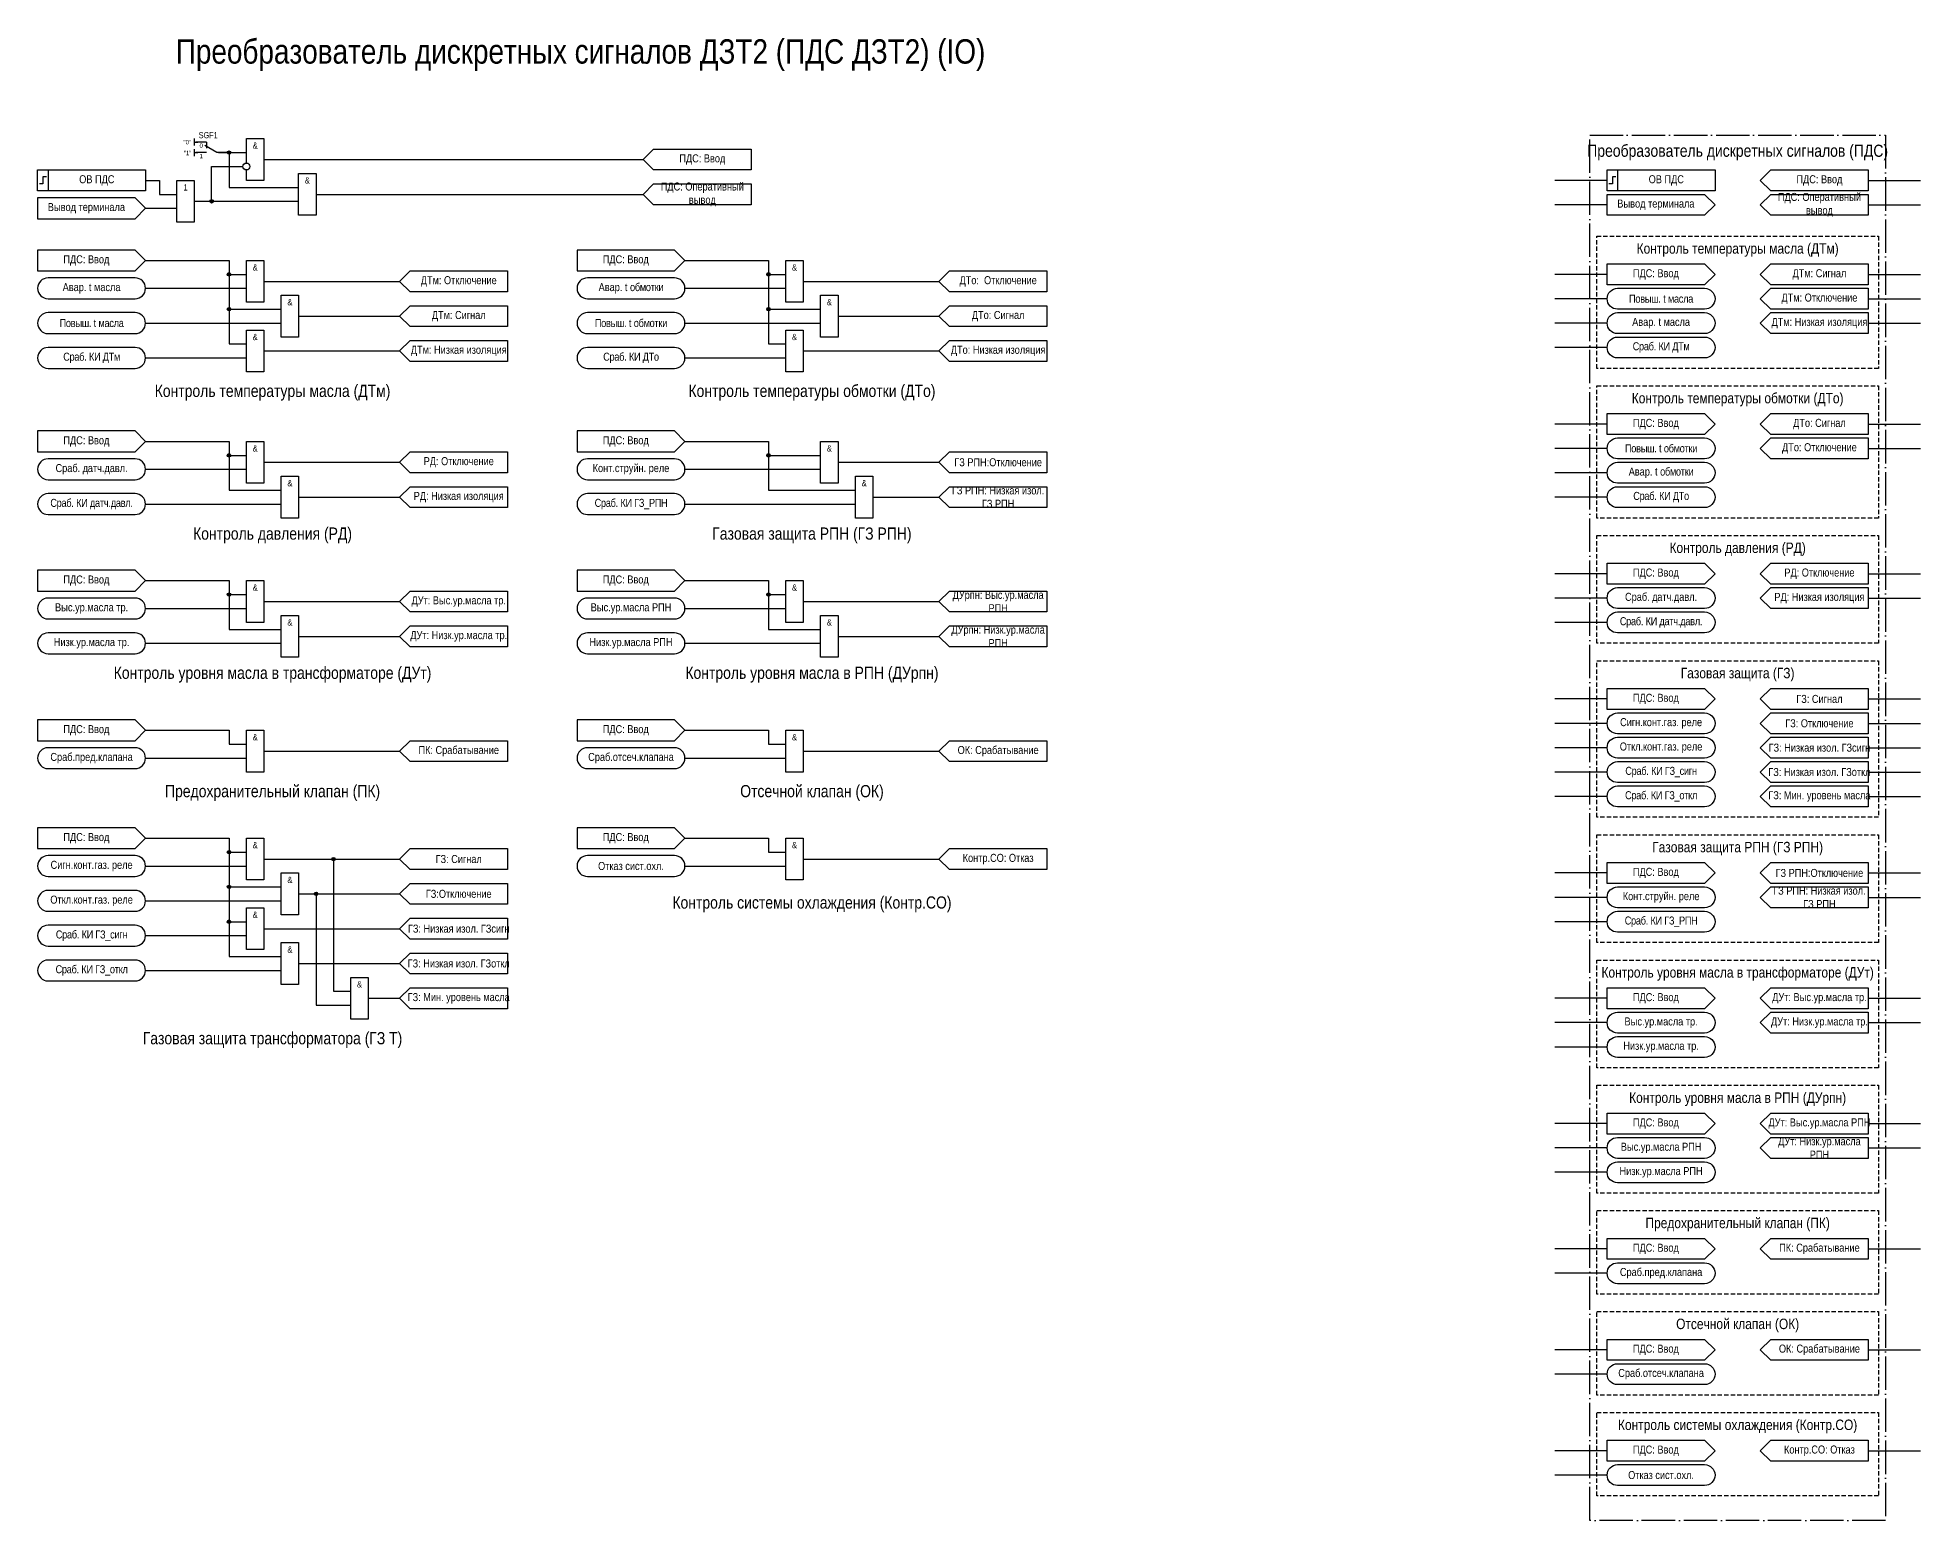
# Model space of a CAD drawing. Header units: millimetres. Extents: x -2270 to 418, y -112 to 561.
# Drawn here: x -1806 to -1265, y -112 to 314 of the extents above; entities that cross this region are included whole.
import ezdxf
from ezdxf.enums import TextEntityAlignment as Align

# ---------------------------------------------------------------- set-up
doc = ezdxf.new("R2010")
doc.units = ezdxf.units.MM
doc.linetypes.add('ACAD_ISO04W100', pattern=[30, 24, -3, 0, -3])
doc.linetypes.add('штриховая2', pattern=[0.375, 0.25, -0.125])
doc.layers.add('TEXT', color=7, linetype='Continuous', lineweight=25)
doc.layers.add('Основная', color=7, linetype='Continuous')
doc.styles.add('2.5_Gost_RD', font='ARIALN.TTF', dxfattribs={"height": 2.5})
doc.styles.add('3.5_Gost_RD', font='ARIALN.TTF', dxfattribs={"height": 3.5})
doc.styles.add('Вывод', font='ARIALN.TTF', dxfattribs={"height": 2.5})
doc.styles.add('Компонент', font='ARIALN.TTF', dxfattribs={"height": 3.5})

# ---------------------------------------------------------------- blocks, each defined once
blk = doc.blocks.new('Точка')
at = {"ltscale": 100}
h = blk.add_hatch(color=256, dxfattribs=at)
h.dxf.hatch_style = 1
edge = h.paths.add_edge_path()
edge.add_arc((0, 0), 0.5, 0, 360)
blk.add_circle((0, 0), 0.5, dxfattribs=at)
blk = doc.blocks.new('*U958')
at = {"layer": 'Основная', "color": 0}
blk.add_line((0, 0), (7, 4), dxfattribs=at)
at = {"layer": 'Основная', "ltscale": 0.35}
blk.add_line((6, 6), (6, 2.5), dxfattribs=at)
blk = doc.blocks.new('*U985')
at = {"layer": 'Основная', "color": 0}
for p, q in [((-3, 6), (-9, 6)), ((-3, 0), (-9, 0)), ((9, 0), (3, 0))]:
    blk.add_line(p, q, dxfattribs=at)
at = {"layer": 'Основная', "ltscale": 0.25, "xscale": -1}
blk.add_blockref('*U958', (3, 0), dxfattribs=at)
at = {"layer": 'Основная'}
for tag, height, style, p in [('ОУ', 3.5, 'Компонент', (-2, 10)), ('В1', 2.5, 'Вывод', (-14, 6)), ('В2', 2.5, 'Вывод', (-6, 4)), ('В3', 2.5, 'Вывод', (-6, -2))]:
    blk.add_attdef(tag, text='', height=height, dxfattribs=dict(at, style=style)).set_placement(p, align=Align.MIDDLE_CENTER)

msp = doc.modelspace()

# ---------------------------------------------------------------- linework, layer by layer
at = {"ltscale": 100}
for p, q in [((-1761, 285), (-1761, 283)), ((-1761, 284), (-1760, 284)), ((-1761, 282), (-1761, 280)), ((-1761, 281), (-1760, 281)), ((-1355, 273), (-1370, 273)), ((-1280, 273), (-1265, 273)), ((-1766, 269), (-1766, 269)), ((-1355, 266), (-1370, 266)), ((-1280, 266), (-1265, 266)), ((-1355, 246), (-1370, 246)), ((-1280, 246), (-1265, 246)), ((-1355, 239), (-1370, 239)), ((-1280, 239), (-1265, 239)), ((-1355, 232), (-1370, 232)), ((-1280, 232), (-1265, 232)), ((-1355, 225), (-1370, 225)), ((-1355, 203), (-1370, 203)), ((-1280, 203), (-1265, 203)), ((-1355, 196), (-1370, 196)), ((-1280, 196), (-1265, 196)), ((-1355, 189), (-1370, 189)), ((-1355, 182), (-1370, 182)), ((-1355, 160), (-1370, 160)), ((-1280, 160), (-1265, 160)), ((-1355, 153), (-1370, 153)), ((-1280, 153), (-1265, 153)), ((-1355, 146), (-1370, 146)), ((-1355, 124), (-1370, 124)), ((-1280, 124), (-1265, 124)), ((-1355, 117), (-1370, 117)), ((-1280, 117), (-1265, 117)), ((-1355, 110), (-1370, 110)), ((-1280, 110), (-1265, 110)), ((-1355, 103), (-1370, 103)), ((-1280, 103), (-1265, 103)), ((-1355, 96), (-1370, 96)), ((-1280, 96), (-1265, 96)), ((-1355, 74), (-1370, 74)), ((-1280, 74), (-1265, 74)), ((-1355, 67), (-1370, 67)), ((-1280, 67), (-1265, 67)), ((-1355, 60), (-1370, 60)), ((-1355, 38), (-1370, 38)), ((-1280, 38), (-1265, 38)), ((-1355, 31), (-1370, 31)), ((-1280, 31), (-1265, 31)), ((-1355, 24), (-1370, 24)), ((-1355, 2), (-1370, 2)), ((-1280, 2), (-1265, 2)), ((-1355, -5), (-1370, -5)), ((-1280, -5), (-1265, -5)), ((-1355, -12), (-1370, -12)), ((-1355, -34), (-1370, -34)), ((-1280, -34), (-1265, -34)), ((-1355, -41), (-1370, -41)), ((-1355, -63), (-1370, -63)), ((-1280, -63), (-1265, -63)), ((-1355, -70), (-1370, -70)), ((-1355, -92), (-1370, -92)), ((-1280, -92), (-1265, -92)), ((-1355, -99), (-1370, -99))]:
    msp.add_line(p, q, dxfattribs=at)
for points in [[(-1746, 278), (-1746, 285), (-1741, 285), (-1741, 273), (-1746, 273), (-1746, 276)], [(-1632, 279), (-1629, 282), (-1601, 282), (-1601, 276), (-1629, 276), (-1632, 279)], [(-1761, 267), (-1756, 267), (-1756, 277), (-1747, 277)], [(-1754, 281), (-1746, 281)], [(-1754, 281), (-1751, 281), (-1751, 271), (-1731, 271)], [(-1741, 279), (-1632, 279)], [(-1311, 273), (-1308, 276), (-1280, 276), (-1280, 270), (-1308, 270), (-1311, 273)], [(-1775, 273), (-1771, 273), (-1771, 269), (-1766, 269)], [(-1632, 269), (-1629, 272), (-1601, 272), (-1601, 266), (-1629, 266), (-1632, 269)], [(-1761, 267), (-1731, 267)], [(-1726, 269), (-1632, 269)], [(-1311, 266), (-1308, 269), (-1280, 269), (-1280, 263), (-1308, 263), (-1311, 266)], [(-1775, 265), (-1766, 265)], [(-1775, 250), (-1751, 250), (-1751, 246), (-1746, 246)], [(-1775, 250), (-1751, 250), (-1751, 236), (-1736, 236)], [(-1775, 250), (-1751, 250), (-1751, 226), (-1746, 226)], [(-1620, 250), (-1596, 250), (-1596, 246), (-1591, 246)], [(-1620, 250), (-1596, 250), (-1596, 236), (-1581, 236)], [(-1620, 250), (-1596, 250), (-1596, 226), (-1591, 226)], [(-1741, 244), (-1702, 244)], [(-1702, 244), (-1699, 247), (-1671, 247), (-1671, 241), (-1699, 241), (-1702, 244)], [(-1586, 244), (-1547, 244)], [(-1547, 244), (-1544, 247), (-1516, 247), (-1516, 241), (-1544, 241), (-1547, 244)], [(-1775, 242), (-1746, 242)], [(-1620, 242), (-1591, 242)], [(-1731, 234), (-1702, 234)], [(-1702, 234), (-1699, 237), (-1671, 237), (-1671, 231), (-1699, 231), (-1702, 234)], [(-1576, 234), (-1547, 234)], [(-1547, 234), (-1544, 237), (-1516, 237), (-1516, 231), (-1544, 231), (-1547, 234)], [(-1775, 232), (-1736, 232)], [(-1620, 232), (-1581, 232)], [(-1775, 222), (-1746, 222)], [(-1741, 224), (-1702, 224)], [(-1702, 224), (-1699, 227), (-1671, 227), (-1671, 221), (-1699, 221), (-1702, 224)], [(-1620, 222), (-1591, 222)], [(-1586, 224), (-1547, 224)], [(-1547, 224), (-1544, 227), (-1516, 227), (-1516, 221), (-1544, 221), (-1547, 224)], [(-1775, 198), (-1751, 198), (-1751, 194), (-1746, 194)], [(-1775, 198), (-1751, 198), (-1751, 184), (-1736, 184)], [(-1702, 192), (-1699, 195), (-1671, 195), (-1671, 189), (-1699, 189), (-1702, 192)], [(-1620, 198), (-1596, 198), (-1596, 194), (-1581, 194)], [(-1620, 198), (-1596, 198), (-1596, 184), (-1571, 184)], [(-1547, 192), (-1544, 195), (-1516, 195), (-1516, 189), (-1544, 189), (-1547, 192)], [(-1775, 190), (-1746, 190)], [(-1741, 192), (-1702, 192)], [(-1620, 190), (-1581, 190)], [(-1576, 192), (-1547, 192)], [(-1702, 182), (-1699, 185), (-1671, 185), (-1671, 179), (-1699, 179), (-1702, 182)], [(-1547, 182), (-1544, 185), (-1516, 185), (-1516, 179), (-1544, 179), (-1547, 182)], [(-1775, 180), (-1736, 180)], [(-1731, 182), (-1702, 182)], [(-1620, 180), (-1571, 180)], [(-1566, 182), (-1547, 182)], [(-1775, 158), (-1751, 158), (-1751, 154), (-1746, 154)], [(-1775, 158), (-1751, 158), (-1751, 144), (-1736, 144)], [(-1620, 158), (-1596, 158), (-1596, 154), (-1591, 154)], [(-1620, 158), (-1596, 158), (-1596, 144), (-1581, 144)], [(-1741, 152), (-1702, 152)], [(-1702, 152), (-1699, 155), (-1671, 155), (-1671, 149), (-1699, 149), (-1702, 152)], [(-1586, 152), (-1547, 152)], [(-1547, 152), (-1544, 155), (-1516, 155), (-1516, 149), (-1544, 149), (-1547, 152)], [(-1775, 150), (-1746, 150)], [(-1620, 150), (-1591, 150)], [(-1731, 142), (-1702, 142)], [(-1702, 142), (-1699, 145), (-1671, 145), (-1671, 139), (-1699, 139), (-1702, 142)], [(-1576, 142), (-1547, 142)], [(-1547, 142), (-1544, 145), (-1516, 145), (-1516, 139), (-1544, 139), (-1547, 142)], [(-1775, 140), (-1736, 140)], [(-1620, 140), (-1581, 140)], [(-1775, 115), (-1751, 115), (-1751, 111), (-1746, 111)], [(-1620, 115), (-1596, 115), (-1596, 111), (-1591, 111)], [(-1741, 109), (-1702, 109)], [(-1702, 109), (-1699, 112), (-1671, 112), (-1671, 106), (-1699, 106), (-1702, 109)], [(-1586, 109), (-1547, 109)], [(-1547, 109), (-1544, 112), (-1516, 112), (-1516, 106), (-1544, 106), (-1547, 109)], [(-1775, 107), (-1746, 107)], [(-1620, 107), (-1591, 107)], [(-1775, 84), (-1751, 84), (-1751, 80), (-1746, 80)], [(-1775, 84), (-1751, 84), (-1751, 70), (-1736, 70)], [(-1775, 84), (-1751, 84), (-1751, 60), (-1746, 60)], [(-1775, 84), (-1751, 84), (-1751, 50), (-1736, 50)], [(-1620, 84), (-1596, 84), (-1596, 80), (-1591, 80)], [(-1775, 76), (-1746, 76)], [(-1741, 78), (-1702, 78)], [(-1741, 78), (-1721, 78), (-1721, 40), (-1716, 40)], [(-1702, 78), (-1699, 81), (-1671, 81), (-1671, 75), (-1699, 75), (-1702, 78)], [(-1620, 76), (-1591, 76)], [(-1586, 78), (-1547, 78)], [(-1547, 78), (-1544, 81), (-1516, 81), (-1516, 75), (-1544, 75), (-1547, 78)], [(-1702, 68), (-1699, 71), (-1671, 71), (-1671, 65), (-1699, 65), (-1702, 68)], [(-1775, 66), (-1736, 66)], [(-1731, 68), (-1702, 68)], [(-1731, 68), (-1726, 68), (-1726, 36), (-1716, 36)], [(-1702, 58), (-1699, 61), (-1671, 61), (-1671, 55), (-1699, 55), (-1702, 58)], [(-1775, 56), (-1746, 56)], [(-1741, 58), (-1702, 58)], [(-1702, 48), (-1699, 51), (-1671, 51), (-1671, 45), (-1699, 45), (-1702, 48)], [(-1775, 46), (-1736, 46)], [(-1731, 48), (-1702, 48)], [(-1711, 38), (-1702, 38)], [(-1702, 38), (-1699, 41), (-1671, 41), (-1671, 35), (-1699, 35), (-1702, 38)]]:
    msp.add_lwpolyline(points, dxfattribs=at)
at = {"color": 251, "linetype": 'ACAD_ISO04W100', "lineweight": 30, "ltscale": 0.4, "true_color": 0x58595b}
msp.add_lwpolyline([(-1360, 286), (-1275, 286), (-1275, -112), (-1360, -112)], close=True, dxfattribs=at)
at = {"ltscale": 100}
for points in [[(-1806, 276), (-1775, 276), (-1775, 270), (-1806, 270)], [(-1806, 276), (-1803, 276), (-1803, 270), (-1806, 270)], [(-1355, 276), (-1352, 276), (-1352, 270), (-1355, 270)], [(-1355, 276), (-1324, 276), (-1324, 270), (-1355, 270)], [(-1766, 273), (-1761, 273), (-1761, 261), (-1766, 261)], [(-1731, 275), (-1726, 275), (-1726, 263), (-1731, 263)], [(-1806, 268), (-1806, 262), (-1778, 262), (-1775, 265), (-1778, 268)], [(-1327, 263), (-1355, 263), (-1355, 269), (-1327, 269), (-1324, 266)], [(-1806, 253), (-1806, 247), (-1778, 247), (-1775, 250), (-1778, 253)], [(-1746, 250), (-1741, 250), (-1741, 238), (-1746, 238)], [(-1651, 253), (-1651, 247), (-1623, 247), (-1620, 250), (-1623, 253)], [(-1591, 250), (-1586, 250), (-1586, 238), (-1591, 238)], [(-1327, 243), (-1355, 243), (-1355, 249), (-1327, 249), (-1324, 246)], [(-1280, 243), (-1308, 243), (-1311, 246), (-1308, 249), (-1280, 249)], [(-1736, 240), (-1731, 240), (-1731, 228), (-1736, 228)], [(-1581, 240), (-1576, 240), (-1576, 228), (-1581, 228)], [(-1308, 242), (-1280, 242), (-1280, 236), (-1308, 236), (-1311, 239)], [(-1308, 235), (-1280, 235), (-1280, 229), (-1308, 229), (-1311, 232)], [(-1746, 230), (-1741, 230), (-1741, 218), (-1746, 218)], [(-1591, 230), (-1586, 230), (-1586, 218), (-1591, 218)], [(-1327, 200), (-1355, 200), (-1355, 206), (-1327, 206), (-1324, 203)], [(-1280, 200), (-1308, 200), (-1311, 203), (-1308, 206), (-1280, 206)], [(-1806, 201), (-1806, 195), (-1778, 195), (-1775, 198), (-1778, 201)], [(-1651, 201), (-1651, 195), (-1623, 195), (-1620, 198), (-1623, 201)], [(-1746, 198), (-1741, 198), (-1741, 186), (-1746, 186)], [(-1581, 198), (-1576, 198), (-1576, 186), (-1581, 186)], [(-1308, 199), (-1280, 199), (-1280, 193), (-1308, 193), (-1311, 196)], [(-1736, 188), (-1731, 188), (-1731, 176), (-1736, 176)], [(-1571, 188), (-1566, 188), (-1566, 176), (-1571, 176)], [(-1327, 157), (-1355, 157), (-1355, 163), (-1327, 163), (-1324, 160)], [(-1280, 157), (-1308, 157), (-1311, 160), (-1308, 163), (-1280, 163)], [(-1806, 161), (-1806, 155), (-1778, 155), (-1775, 158), (-1778, 161)], [(-1746, 158), (-1741, 158), (-1741, 146), (-1746, 146)], [(-1651, 161), (-1651, 155), (-1623, 155), (-1620, 158), (-1623, 161)], [(-1591, 158), (-1586, 158), (-1586, 146), (-1591, 146)], [(-1308, 156), (-1280, 156), (-1280, 150), (-1308, 150), (-1311, 153)], [(-1736, 148), (-1731, 148), (-1731, 136), (-1736, 136)], [(-1581, 148), (-1576, 148), (-1576, 136), (-1581, 136)], [(-1327, 121), (-1355, 121), (-1355, 127), (-1327, 127), (-1324, 124)], [(-1280, 121), (-1308, 121), (-1311, 124), (-1308, 127), (-1280, 127)], [(-1308, 120), (-1280, 120), (-1280, 114), (-1308, 114), (-1311, 117)], [(-1806, 118), (-1806, 112), (-1778, 112), (-1775, 115), (-1778, 118)], [(-1746, 115), (-1741, 115), (-1741, 103), (-1746, 103)], [(-1651, 118), (-1651, 112), (-1623, 112), (-1620, 115), (-1623, 118)], [(-1591, 115), (-1586, 115), (-1586, 103), (-1591, 103)], [(-1308, 113), (-1280, 113), (-1280, 107), (-1308, 107), (-1311, 110)], [(-1308, 106), (-1280, 106), (-1280, 100), (-1308, 100), (-1311, 103)], [(-1308, 99), (-1280, 99), (-1280, 93), (-1308, 93), (-1311, 96)], [(-1806, 87), (-1806, 81), (-1778, 81), (-1775, 84), (-1778, 87)], [(-1651, 87), (-1651, 81), (-1623, 81), (-1620, 84), (-1623, 87)], [(-1746, 84), (-1741, 84), (-1741, 72), (-1746, 72)], [(-1591, 84), (-1586, 84), (-1586, 72), (-1591, 72)], [(-1327, 71), (-1355, 71), (-1355, 77), (-1327, 77), (-1324, 74)], [(-1280, 71), (-1308, 71), (-1311, 74), (-1308, 77), (-1280, 77)], [(-1736, 74), (-1731, 74), (-1731, 62), (-1736, 62)], [(-1308, 70), (-1280, 70), (-1280, 64), (-1308, 64), (-1311, 67)], [(-1746, 64), (-1741, 64), (-1741, 52), (-1746, 52)], [(-1736, 54), (-1731, 54), (-1731, 42), (-1736, 42)], [(-1716, 44), (-1711, 44), (-1711, 32), (-1716, 32)], [(-1327, 35), (-1355, 35), (-1355, 41), (-1327, 41), (-1324, 38)], [(-1280, 35), (-1308, 35), (-1311, 38), (-1308, 41), (-1280, 41)], [(-1308, 34), (-1280, 34), (-1280, 28), (-1308, 28), (-1311, 31)], [(-1327, -1), (-1355, -1), (-1355, 5), (-1327, 5), (-1324, 2)], [(-1280, -1), (-1308, -1), (-1311, 2), (-1308, 5), (-1280, 5)], [(-1308, -2), (-1280, -2), (-1280, -8), (-1308, -8), (-1311, -5)], [(-1327, -37), (-1355, -37), (-1355, -31), (-1327, -31), (-1324, -34)], [(-1280, -37), (-1308, -37), (-1311, -34), (-1308, -31), (-1280, -31)], [(-1327, -66), (-1355, -66), (-1355, -60), (-1327, -60), (-1324, -63)], [(-1280, -66), (-1308, -66), (-1311, -63), (-1308, -60), (-1280, -60)], [(-1327, -95), (-1355, -95), (-1355, -89), (-1327, -89), (-1324, -92)], [(-1280, -95), (-1308, -95), (-1311, -92), (-1308, -89), (-1280, -89)]]:
    msp.add_lwpolyline(points, close=True, dxfattribs=at)
at = {"lineweight": 30, "ltscale": 100}
for points in [[(-1803.5, 274), (-1804.5, 274), (-1804.5, 272), (-1805.5, 272)], [(-1352.5, 274), (-1353.5, 274), (-1353.5, 272), (-1354.5, 272)]]:
    msp.add_lwpolyline(points, dxfattribs=at)
at = {"linetype": 'штриховая2', "ltscale": 5}
for points in [[(-1358, 257), (-1277, 257), (-1277, 219), (-1358, 219)], [(-1358, 214), (-1277, 214), (-1277, 176), (-1358, 176)], [(-1358, 171), (-1277, 171), (-1277, 140), (-1358, 140)], [(-1358, 135), (-1277, 135), (-1277, 90), (-1358, 90)], [(-1358, 85), (-1277, 85), (-1277, 54), (-1358, 54)], [(-1358, 49), (-1277, 49), (-1277, 18), (-1358, 18)], [(-1358, 13), (-1277, 13), (-1277, -18), (-1358, -18)], [(-1358, -23), (-1277, -23), (-1277, -47), (-1358, -47)], [(-1358, -52), (-1277, -52), (-1277, -76), (-1358, -76)], [(-1358, -81), (-1277, -81), (-1277, -105), (-1358, -105)]]:
    msp.add_lwpolyline(points, close=True, dxfattribs=at)
at = {"ltscale": 100}
for points in [[(-1803, 239), (-1778, 239, 1), (-1778, 245), (-1803, 245, 1)], [(-1648, 239), (-1623, 239, 1), (-1623, 245), (-1648, 245, 1)], [(-1352, 236, -1), (-1352, 242), (-1327, 242, -1), (-1327, 236)], [(-1803, 229), (-1778, 229, 1), (-1778, 235), (-1803, 235, 1)], [(-1648, 229), (-1623, 229, 1), (-1623, 235), (-1648, 235, 1)], [(-1352, 229, -1), (-1352, 235), (-1327, 235, -1), (-1327, 229)], [(-1352, 222, -1), (-1352, 228), (-1327, 228, -1), (-1327, 222)], [(-1803, 219), (-1778, 219, 1), (-1778, 225), (-1803, 225, 1)], [(-1648, 219), (-1623, 219, 1), (-1623, 225), (-1648, 225, 1)], [(-1352, 193, -1), (-1352, 199), (-1327, 199, -1), (-1327, 193)], [(-1803, 187), (-1778, 187, 1), (-1778, 193), (-1803, 193, 1)], [(-1648, 187), (-1623, 187, 1), (-1623, 193), (-1648, 193, 1)], [(-1352, 186, -1), (-1352, 192), (-1327, 192, -1), (-1327, 186)], [(-1352, 179, -1), (-1352, 185), (-1327, 185, -1), (-1327, 179)], [(-1803, 177), (-1778, 177, 1), (-1778, 183), (-1803, 183, 1)], [(-1648, 177), (-1623, 177, 1), (-1623, 183), (-1648, 183, 1)], [(-1803, 147), (-1778, 147, 1), (-1778, 153), (-1803, 153, 1)], [(-1648, 147), (-1623, 147, 1), (-1623, 153), (-1648, 153, 1)], [(-1352, 150, -1), (-1352, 156), (-1327, 156, -1), (-1327, 150)], [(-1352, 143, -1), (-1352, 149), (-1327, 149, -1), (-1327, 143)], [(-1803, 137), (-1778, 137, 1), (-1778, 143), (-1803, 143, 1)], [(-1648, 137), (-1623, 137, 1), (-1623, 143), (-1648, 143, 1)], [(-1352, 114, -1), (-1352, 120), (-1327, 120, -1), (-1327, 114)], [(-1803, 104), (-1778, 104, 1), (-1778, 110), (-1803, 110, 1)], [(-1648, 104), (-1623, 104, 1), (-1623, 110), (-1648, 110, 1)], [(-1352, 107, -1), (-1352, 113), (-1327, 113, -1), (-1327, 107)], [(-1352, 100, -1), (-1352, 106), (-1327, 106, -1), (-1327, 100)], [(-1352, 93, -1), (-1352, 99), (-1327, 99, -1), (-1327, 93)], [(-1803, 73), (-1778, 73, 1), (-1778, 79), (-1803, 79, 1)], [(-1648, 73), (-1623, 73, 1), (-1623, 79), (-1648, 79, 1)], [(-1803, 63), (-1778, 63, 1), (-1778, 69), (-1803, 69, 1)], [(-1352, 64, -1), (-1352, 70), (-1327, 70, -1), (-1327, 64)], [(-1352, 57, -1), (-1352, 63), (-1327, 63, -1), (-1327, 57)], [(-1803, 53), (-1778, 53, 1), (-1778, 59), (-1803, 59, 1)], [(-1803, 43), (-1778, 43, 1), (-1778, 49), (-1803, 49, 1)], [(-1352, 28, -1), (-1352, 34), (-1327, 34, -1), (-1327, 28)], [(-1352, 21, -1), (-1352, 27), (-1327, 27, -1), (-1327, 21)], [(-1352, -8, -1), (-1352, -2), (-1327, -2, -1), (-1327, -8)], [(-1352, -15, -1), (-1352, -9), (-1327, -9, -1), (-1327, -15)], [(-1352, -44, -1), (-1352, -38), (-1327, -38, -1), (-1327, -44)], [(-1352, -73, -1), (-1352, -67), (-1327, -67, -1), (-1327, -73)], [(-1352, -102, -1), (-1352, -96), (-1327, -96, -1), (-1327, -102)]]:
    msp.add_lwpolyline(points, format="xyb", close=True, dxfattribs=at)
msp.add_circle((-1746, 277), 1)

# ---------------------------------------------------------------- block references
for p in [(-1751, 281), (-1756, 267), (-1751, 246), (-1596, 246), (-1751, 236), (-1596, 236), (-1751, 194), (-1596, 194), (-1751, 154), (-1596, 154), (-1751, 80), (-1721, 78), (-1751, 70), (-1726, 68), (-1751, 60)]:
    msp.add_blockref('Точка', p, dxfattribs=at)
at = {"layer": 'Основная', "ltscale": 0.25, "xscale": 0.5, "yscale": 0.5, "zscale": 0.5}
msp.add_blockref('*U985', (-1756, 281), dxfattribs=at).add_auto_attribs({'ОУ': 'SGF1', 'В1': '"0"', 'В2': '0', 'В3': '1'})

# ---------------------------------------------------------------- texts
at = {"ltscale": 100, "attachment_point": 5}
for s, insert, char_height, width, style in [('{\\C3;Преобразователь дискретных сигналов ДЗТ2 (ПДС ДЗТ2) (IO)}', (-1650, 309), 7, 340, '3.5_Gost_RD'), ('&', (-1743.5, 283), 1.8, 5, '2.5_Gost_RD'), ('ПДС: Ввод', (-1615, 279), 2.3, 28, '2.5_Gost_RD'), ('1', (-1763.5, 271), 1.8, 5, '2.5_Gost_RD'), ('&', (-1728.5, 273), 1.8, 5, '2.5_Gost_RD'), ('ПДС: Оперативный вывод', (-1615, 269), 2.3, 28, '2.5_Gost_RD'), ('ПДС: Ввод', (-1294, 273), 2.3, 28, '2.5_Gost_RD'), ('ПДС: Оперативный вывод', (-1294, 266), 2.3, 28, '2.5_Gost_RD'), ('&', (-1743.5, 248), 1.8, 5, '2.5_Gost_RD'), ('&', (-1588.5, 248), 1.8, 5, '2.5_Gost_RD'), ('\\A1;Авар. t масла', (-1790.5, 242), 2.3, 31, '2.5_Gost_RD'), ('ДТм: Отключение', (-1685, 244), 2.3, 28, '2.5_Gost_RD'), ('\\A1;Авар. t {\\T0.95;обмотки}', (-1635.5, 242), 2.3, 31, '2.5_Gost_RD'), ('ДТо:  Отключение', (-1530, 244), 2.3, 28, '2.5_Gost_RD'), ('ДТм: {\\A1;Сигнал}', (-1294, 246), 2.3, 28, '2.5_Gost_RD'), ('&', (-1733.5, 238), 1.8, 5, '2.5_Gost_RD'), ('&', (-1578.5, 238), 1.8, 5, '2.5_Gost_RD'), ('ДТм: {\\A1;Отключение}', (-1294, 239), 2.3, 28, '2.5_Gost_RD'), ('\\A1;{\\T0.95;Повыш. t масла }', (-1790.5, 232), 2.3, 31, '2.5_Gost_RD'), ('ДТм: Сигнал', (-1685, 234), 2.3, 28, '2.5_Gost_RD'), ('\\A1;{\\T0.95;Повыш. t обмотки}', (-1635.5, 232), 2.3, 29.7748, '2.5_Gost_RD'), ('ДТо: Сигнал', (-1530, 234), 2.3, 28, '2.5_Gost_RD'), ('ДТм: Низкая изоляция', (-1294, 232), 2.3, 28, '2.5_Gost_RD'), ('&', (-1743.5, 228), 1.8, 5, '2.5_Gost_RD'), ('&', (-1588.5, 228), 1.8, 5, '2.5_Gost_RD'), ('\\A1;{\\T0.95;Сраб. КИ ДТм}', (-1790.5, 222), 2.3, 31, '2.5_Gost_RD'), ('ДТм: Низкая изоляция', (-1685, 224), 2.3, 28, '2.5_Gost_RD'), ('\\A1;{\\T0.95;Сраб. КИ ДТо}', (-1635.5, 222), 2.3, 31, '2.5_Gost_RD'), ('ДТо: Низкая изоляция ', (-1530, 224), 2.3, 28, '2.5_Gost_RD'), ('Контроль температуры масла (ДТм)', (-1738.5, 212), 3.5, 145, '3.5_Gost_RD'), ('Контроль температуры обмотки (ДТо)', (-1583.5, 212), 3.5, 145, '3.5_Gost_RD'), ('ДТо: {\\A1;Сигнал}', (-1294, 203), 2.3, 28, '2.5_Gost_RD'), ('&', (-1743.5, 196), 1.8, 5, '2.5_Gost_RD'), ('&', (-1578.5, 196), 1.8, 5, '2.5_Gost_RD'), ('ДТо: {\\A1;Отключение}', (-1294, 196), 2.3, 28, '2.5_Gost_RD'), ('\\A1;Сраб. {\\T0.95;д}атч.давл.', (-1790.5, 190), 2.3, 31, '2.5_Gost_RD'), ('\\A1;РД: Отключение', (-1685, 192), 2.3, 28, '2.5_Gost_RD'), ('\\A1;Конт.струйн. реле', (-1635.5, 190), 2.3, 31, '2.5_Gost_RD'), ('ГЗ РПН:Отключение', (-1530, 192), 2.3, 28, '2.5_Gost_RD'), ('&', (-1733.5, 186), 1.8, 5, '2.5_Gost_RD'), ('&', (-1568.5, 186), 1.8, 5, '2.5_Gost_RD'), ('ГЗ РПН: Низкая изол. ГЗ РПН', (-1530, 182), 2.3, 28, '2.5_Gost_RD'), ('\\A1;{\\T0.95;Сраб. КИ датч.давл.}', (-1790.5, 180), 2.3, 31, '2.5_Gost_RD'), ('РД: Низкая изоляция', (-1685, 182), 2.3, 28, '2.5_Gost_RD'), ('\\A1;{\\T0.95;Сраб. КИ ГЗ_РПН}', (-1635.5, 180), 2.3, 31, '2.5_Gost_RD'), ('\\pt262.5;Контроль давления (РД)', (-1738.5, 171), 3.5, 145, '3.5_Gost_RD'), ('Газовая защита РПН (ГЗ РПН) ', (-1583.5, 171), 3.5, 145, '3.5_Gost_RD'), ('&', (-1743.5, 156), 1.8, 5, '2.5_Gost_RD'), ('&', (-1588.5, 156), 1.8, 5, '2.5_Gost_RD'), ('\\A1;РД: Отключение', (-1294, 160), 2.3, 28, '2.5_Gost_RD'), ('\\A1;Выс.ур.масла тр.', (-1790.5, 150), 2.3, 31, '2.5_Gost_RD'), ('ДУт: Выс.ур.масла тр.', (-1685, 152), 2.3, 28, '2.5_Gost_RD'), ('\\A1;Выс.ур.масла РПН', (-1635.5, 150), 2.3, 31, '2.5_Gost_RD'), ('ДУрпн: Выс.ур.масла РПН', (-1530, 152), 2.3, 28, '2.5_Gost_RD'), ('РД: Низкая изоляция', (-1294, 153), 2.3, 28, '2.5_Gost_RD'), ('&', (-1733.5, 146), 1.8, 5, '2.5_Gost_RD'), ('&', (-1578.5, 146), 1.8, 5, '2.5_Gost_RD'), ('\\A1;Низк.ур.масла тр.', (-1790.5, 140), 2.3, 29.7748, '2.5_Gost_RD'), ('ДУт: Низк.ур.масла тр.', (-1685, 142), 2.3, 28, '2.5_Gost_RD'), ('\\A1;Низк.ур.масла РПН', (-1635.5, 140), 2.3, 29.7748, '2.5_Gost_RD'), ('ДУрпн: Низк.ур.масла РПН', (-1530, 142), 2.3, 28, '2.5_Gost_RD'), ('Контроль уровня масла в трансформаторе (ДУт)', (-1738.5, 131), 3.5, 145, '3.5_Gost_RD'), ('Контроль уровня масла в РПН (ДУрпн)', (-1583.5, 131), 3.5, 145, '3.5_Gost_RD'), ('ГЗ: {\\A1;Сигнал}', (-1294, 124), 2.3, 28, '2.5_Gost_RD'), ('&', (-1743.5, 113), 1.8, 5, '2.5_Gost_RD'), ('&', (-1588.5, 113), 1.8, 5, '2.5_Gost_RD'), ('ГЗ: {\\A1;Отключение}', (-1294, 117), 2.3, 28, '2.5_Gost_RD'), ('\\A1;Сраб.пред.клапана', (-1790.5, 107), 2.3, 31, '2.5_Gost_RD'), ('ПК: Срабатывание', (-1685, 109), 2.3, 28, '2.5_Gost_RD'), ('\\A1;Сраб.отсеч.клапана', (-1635.5, 107), 2.3, 31, '2.5_Gost_RD'), ('ОК: Срабатывание', (-1530, 109), 2.3, 28, '2.5_Gost_RD'), ('ГЗ: Низкая изол. ГЗсигн', (-1294, 110), 2.3, 28, '2.5_Gost_RD'), ('ГЗ: Низкая изол. ГЗоткл', (-1294, 103), 2.3, 28, '2.5_Gost_RD'), ('Предохранительный клапан (ПК)', (-1738.5, 97), 3.5, 145, '3.5_Gost_RD'), ('Отсечной клапан (ОК)', (-1583.5, 97), 3.5, 145, '3.5_Gost_RD'), ('ГЗ: Мин. уровень масла ', (-1294, 96), 2.3, 28, '2.5_Gost_RD'), ('&', (-1743.5, 82), 1.8, 5, '2.5_Gost_RD'), ('&', (-1588.5, 82), 1.8, 5, '2.5_Gost_RD'), ('\\A1;Сигн.конт.газ. реле', (-1790.5, 76), 2.3, 31, '2.5_Gost_RD'), ('ГЗ: Сигнал', (-1685, 78), 2.3, 28, '2.5_Gost_RD'), ('\\A1;Отказ сист.охл.', (-1635.5, 76), 2.3, 31, '2.5_Gost_RD'), ('Контр.СО: Отказ', (-1530, 78), 2.3, 28, '2.5_Gost_RD'), ('&', (-1733.5, 72), 1.8, 5, '2.5_Gost_RD'), ('ГЗ РПН:Отключение', (-1294, 74), 2.3, 28, '2.5_Gost_RD'), ('\\A1;Откл.конт.газ. реле', (-1790.5, 66), 2.3, 31, '2.5_Gost_RD'), ('ГЗ:Отключение', (-1685, 68), 2.3, 28, '2.5_Gost_RD'), ('Контроль системы охлаждения (Контр.СО)', (-1583.5, 65), 3.5, 145, '3.5_Gost_RD'), ('\\A1;Конт.струйн. реле', (-1339.5, 67), 2.3, 31, '2.5_Gost_RD'), ('ГЗ РПН: Низкая изол. ГЗ РПН', (-1294, 67), 2.3, 28, '2.5_Gost_RD'), ('&', (-1743.5, 62), 1.8, 5, '2.5_Gost_RD'), ('\\A1;{\\T0.95;Сраб. КИ ГЗ_РПН}', (-1339.5, 60), 2.3, 31, '2.5_Gost_RD'), ('\\A1;{\\T0.95;Сраб. КИ ГЗ_сигн}', (-1790.5, 56), 2.3, 31, '2.5_Gost_RD'), ('ГЗ: Низкая изол. ГЗсигн', (-1685, 58), 2.3, 28, '2.5_Gost_RD'), ('&', (-1733.5, 52), 1.8, 5, '2.5_Gost_RD'), ('ГЗ: Низкая изол. ГЗоткл', (-1685, 48), 2.3, 28, '2.5_Gost_RD'), ('\\A1;{\\T0.95;Сраб. КИ ГЗ_откл}', (-1790.5, 46), 2.3, 31, '2.5_Gost_RD'), ('&', (-1713.5, 42), 1.8, 5, '2.5_Gost_RD'), ('ГЗ: Мин. уровень масла ', (-1685, 38), 2.3, 28, '2.5_Gost_RD'), ('ДУт: Выс.ур.масла тр.', (-1294, 38), 2.3, 28, '2.5_Gost_RD'), ('\\A1;Выс.ур.масла тр.', (-1339.5, 31), 2.3, 31, '2.5_Gost_RD'), ('ДУт: Низк.ур.масла тр.', (-1294, 31), 2.3, 28, '2.5_Gost_RD'), ('Газовая защита трансформатора (ГЗ T)', (-1738.5, 26), 3.5, 145, '3.5_Gost_RD'), ('\\A1;Низк.ур.масла тр.', (-1339.5, 24), 2.3, 29.7748, '2.5_Gost_RD'), ('ДУт: Выс.ур.масла РПН', (-1294, 2), 2.3, 28, '2.5_Gost_RD'), ('\\A1;Выс.ур.масла РПН', (-1339.5, -5), 2.3, 31, '2.5_Gost_RD'), ('ДУт: Низк.ур.масла РПН', (-1294, -5), 2.3, 28, '2.5_Gost_RD'), ('\\A1;Низк.ур.масла РПН', (-1339.5, -12), 2.3, 29.7748, '2.5_Gost_RD'), ('ПК: Срабатывание', (-1294, -34), 2.3, 28, '2.5_Gost_RD'), ('\\A1;Сраб.пред.клапана', (-1339.5, -41), 2.3, 31, '2.5_Gost_RD'), ('ОК: Срабатывание', (-1294, -63), 2.3, 28, '2.5_Gost_RD'), ('\\A1;Сраб.отсеч.клапана', (-1339.5, -70), 2.3, 31, '2.5_Gost_RD'), ('Контр.СО: Отказ', (-1294, -92), 2.3, 28, '2.5_Gost_RD'), ('\\A1;Отказ сист.охл.', (-1339.5, -99), 2.3, 31, '2.5_Gost_RD')]:
    msp.add_mtext(s, dxfattribs=dict(at, insert=insert, char_height=char_height, width=width, style=style))
at = {"ltscale": 100, "insert": (-1764, 281.5), "char_height": 1.25, "attachment_point": 1, "style": '3.5_Gost_RD'}
msp.add_mtext_dynamic_manual_height_columns('"1"', width=2, gutter_width=17.5, heights=[0], dxfattribs=at)
at = {"color": 30, "ltscale": 100, "true_color": 0xf7941d, "attachment_point": 5, "style": '3.5_Gost_RD'}
for s, insert, char_height, width in [('Преобразователь дискретных сигналов (ПДС)', (-1317.5, 281), 3.5, 85), ('Контроль температуры масла (ДТм)', (-1317.5, 253), 3, 81), ('Контроль температуры обмотки (ДТо)', (-1317.5, 210), 3, 81), ('Контроль давления (РД)', (-1317.5, 167), 3, 81), ('Газовая защита (ГЗ)', (-1317.5, 131), 3, 81), ('Газовая защита РПН (ГЗ РПН)', (-1317.5, 81), 3, 81), ('{\\C30;Контроль уровня масла в трансформаторе (ДУт)}', (-1317.5, 45), 3, 81), ('{\\C30;Контроль уровня масла в РПН (ДУрпн)}', (-1317.5, 9), 3, 81), ('{\\C30;Предохранительный клапан (ПК)}', (-1317.5, -27), 3, 81), ('{\\C30;Отсечной клапан (ОК)}', (-1317.5, -56), 3, 81), ('{\\C30;Контроль системы охлаждения (Контр.СО)}', (-1317.5, -85), 3, 81)]:
    msp.add_mtext(s, dxfattribs=dict(at, insert=insert, char_height=char_height, width=width))
at = {"color": 0, "ltscale": 100, "char_height": 2.3, "width": 28, "attachment_point": 5, "style": '2.5_Gost_RD'}
for s, insert in [('{\\C256;ОВ ПДС}', (-1789, 273)), ('{\\C256;ОВ ПДС}', (-1338, 273)), ('{\\C256;Вывод терминала}', (-1792, 265)), ('{\\C256;Вывод терминала}', (-1341, 266)), ('{\\C256;ПДС: Ввод}', (-1341, 246)), ('{\\C256;ПДС: Ввод}', (-1341, 203)), ('{\\C256;ПДС: Ввод}', (-1341, 160)), ('{\\C256;ПДС: Ввод}', (-1341, 124)), ('{\\C256;ПДС: Ввод}', (-1341, 74)), ('{\\C256;ПДС: Ввод}', (-1341, 38)), ('{\\C256;ПДС: Ввод}', (-1341, 2)), ('{\\C256;ПДС: Ввод}', (-1341, -34)), ('{\\C256;ПДС: Ввод}', (-1341, -63)), ('{\\C256;ПДС: Ввод}', (-1341, -92))]:
    msp.add_mtext(s, dxfattribs=dict(at, insert=insert))
at = {"layer": 'TEXT', "ltscale": 100, "char_height": 2.3, "attachment_point": 5, "style": '2.5_Gost_RD'}
for s, insert, width in [('ПДС: Ввод', (-1792, 250), 28), ('ПДС: Ввод', (-1637, 250), 28), ('\\A1;{\\T0.95;Повыш. t масла }', (-1339.5, 239), 31), ('\\A1;Авар. t масла', (-1339.5, 232), 31), ('\\A1;{\\T0.95;Сраб. КИ ДТм}', (-1339.5, 225), 31), ('ПДС: Ввод', (-1792, 198), 28), ('ПДС: Ввод', (-1637, 198), 28), ('\\A1;{\\T0.95;Повыш. t обмотки}', (-1339.5, 196), 31), ('\\A1;Авар. t {\\T0.95;обмотки}', (-1339.5, 189), 31), ('\\A1;{\\T0.95;Сраб. КИ ДТо}', (-1339.5, 182), 31), ('ПДС: Ввод', (-1792, 158), 28), ('ПДС: Ввод', (-1637, 158), 28), ('\\A1;Сраб. {\\T0.95;д}атч.давл.', (-1339.5, 153), 31), ('\\A1;{\\T0.95;Сраб. КИ датч.давл.}', (-1339.5, 146), 31), ('ПДС: Ввод', (-1792, 115), 28), ('ПДС: Ввод', (-1637, 115), 28), ('\\A1;Сигн.конт.газ. реле', (-1339.5, 117), 31), ('\\A1;Откл.конт.газ. реле', (-1339.5, 110), 31), ('\\A1;{\\T0.95;Сраб. КИ ГЗ_сигн}', (-1339.5, 103), 31), ('\\A1;{\\T0.95;Сраб. КИ ГЗ_откл}', (-1339.5, 96), 31), ('ПДС: Ввод', (-1792, 84), 28), ('ПДС: Ввод', (-1637, 84), 28)]:
    msp.add_mtext(s, dxfattribs=dict(at, insert=insert, width=width))

doc.saveas('drawing.dxf')
